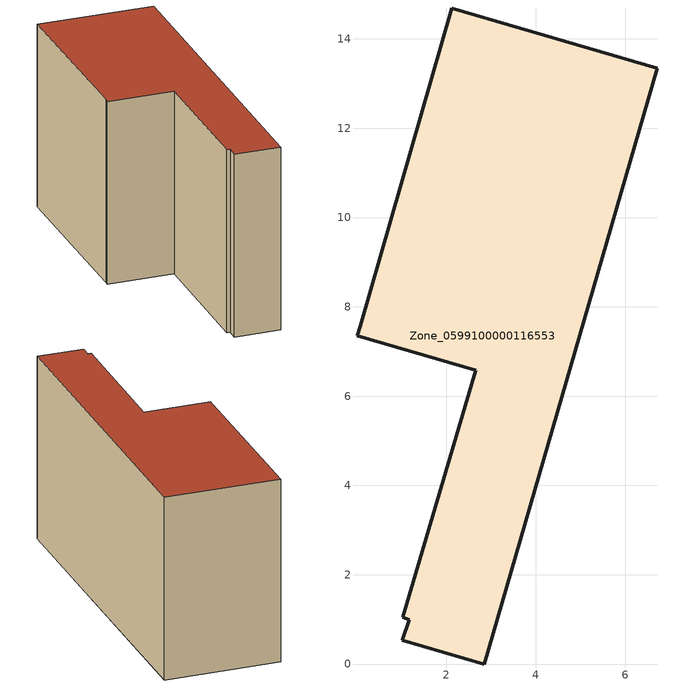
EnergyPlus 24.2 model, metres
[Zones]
Zone_0599100000116553
 floor ground (C_G): 1.02,1.05 2.65,6.58 0,7.35 0.07,7.57 2.12,14.69 6.72,13.35 2.85,0 1.01,0.54 1.16,0.99 z0
 wall outside (C_F): 2.85,0 6.72,13.35 2.12,14.69 0.07,7.57 0,7.35 2.65,6.58 1.02,1.05 1.16,0.99 1.01,0.54 2.85,0 z0:7.77
 roof outside (C_R): 2.65,6.58 1.02,1.05 1.16,0.99 1.01,0.54 2.85,0 6.72,13.35 2.12,14.69 0.07,7.57 0,7.35 z7.77
[BUILDING]
Pand.0599100000116553: North Axis=0; Terrain=City; Loads Convergence Tolerance Value=0.04; Temperature Convergence Tolerance Value=0.4; Solar Distribution=FullExterior; Maximum Number of Warmup Days=25; Minimum Number of Warmup Days=1
[Site:Location]
Rotterdam.The.Hague.AP_ZH_NLD Design_Conditions: Latitude=51.96; Longitude=4.45; Time Zone=1; Elevation=-4.5
[SITE:GROUNDTEMPERATURE:BUILDINGSURFACE]
18, 18, 18, 18, 18, 18, 18, 18, 18, 18, 18, 18
[MATERIAL] Thermal Absorptance=0.9; Solar Absorptance=0.7; Visible Absorptance=0.7
Name | Roughness | Thickness | Conductivity | Density | Specific Heat
G.TI.1946 | MediumSmooth | 0.15 | 1 | 540 | 1210
F.TI.1946 | Rough | 0.3 | 0.857143 | 1920 | 840
R.TI.1946 | MediumRough | 0.2 | 0.1 | 1500 | 1000
[CONSTRUCTION]
C_G: G.TI.1946
C_F: F.TI.1946
C_R: R.TI.1946
[ZONE]
Zone_0599100000116553: Type=1; Multiplier=1; Ceiling Height=Autocalculate; Volume=Autocalculate; Floor Area=autocalculate; Part of Total Floor Area=Yes
[ZONEINFILTRATION:DESIGNFLOWRATE]
Infil_Zone_0599100000116553: Zone or ZoneList or Space or SpaceList=Zone_0599100000116553; Schedule=AlwaysOn; Design Flow Rate Calculation Method=Flow/Area; Flow Rate per Floor Area=0.003; Constant Term Coefficient=1; Temperature Term Coefficient=0; Velocity Term Coefficient=0; Velocity Squared Term Coefficient=0
[HVACTEMPLATE:ZONE:IDEALLOADSAIRSYSTEM]
Zone_0599100000116553: Maximum Heating Supply Air Temperature=50; Minimum Cooling Supply Air Temperature=13; Maximum Heating Supply Air Humidity Ratio=0.0156; Minimum Cooling Supply Air Humidity Ratio=0.0077; Heating Limit=NoLimit; Cooling Limit=NoLimit; Dehumidification Control Type=ConstantSensibleHeatRatio; Cooling Sensible Heat Ratio=0.7; Dehumidification Setpoint=60; Humidification Control Type=None; Humidification Setpoint=30; Outdoor Air Method=None; Outdoor Air Flow Rate per Person=0.00944; Outdoor Air Flow Rate per Zone Floor Area=0; Outdoor Air Flow Rate per Zone=0; Demand Controlled Ventilation Type=None; Outdoor Air Economizer Type=NoEconomizer; Heat Recovery Type=None; Sensible Heat Recovery Effectiveness=0.7; Latent Heat Recovery Effectiveness=0.65
[ZONECONTROL:THERMOSTAT]
ThermostatControl_Zone_0599100000116553: Zone or ZoneList=Zone_0599100000116553; Control Type Schedule=DualSetpointControlType; Control 1=Thermostat_Zone_0599100000116553; Temperature Difference Between Cutout And Setpoint=0
[THERMOSTATSETPOINT:DUALSETPOINT]
Thermostat_Zone_0599100000116553: Heating Setpoint Temperature Schedule=HeatingSetpoint_Zone_0599100000116553; Cooling Setpoint Temperature Schedule=CoolingSetpoint_Zone_0599100000116553
[SCHEDULE:COMPACT]
HeatingSetpoint_Zone_0599100000116553: Through: 12/31, For: AllDays, Until: 24:00, 21
CoolingSetpoint_Zone_0599100000116553: Through: 12/31, For: AllDays, Until: 24:00, 24
DualSetpointControlType: Through: 12/31, For: AllDays, Until: 24:00, 4
AlwaysOn: Through: 12/31, For: AllDays, Until: 24:00, 1
